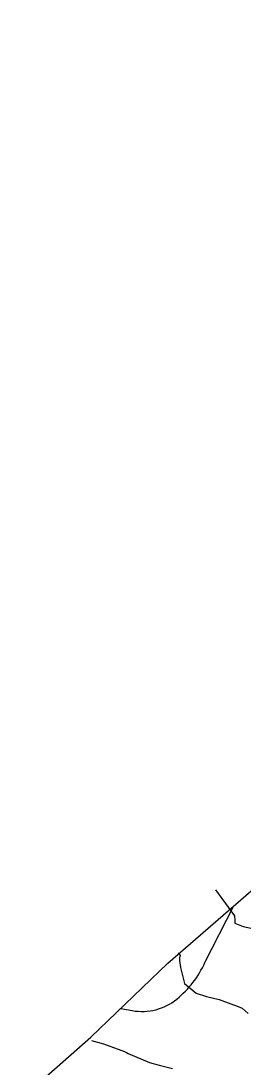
# Model space of a CAD drawing. Header units: metres. Extents: x 307586 to 320046, y 7427249 to 7434250.
# Drawn here: x 316813.1 to 316832.5, y 7432173.1 to 7432264.2 of the extents above; entities that cross this region are included whole.
import ezdxf

# ---------------------------------------------------------------- set-up
doc = ezdxf.new("R2010")
doc.units = ezdxf.units.M
doc.header["$MEASUREMENT"] = 0
for name, color, linetype in [('Area', 45, 'Continuous'), ('Curvas de Nivel 1m', 11, 'Continuous'), ('Vias Primárias', 230, 'Continuous')]:
    doc.layers.add(name, color=color, linetype=linetype)

msp = doc.modelspace()

# ---------------------------------------------------------------- linework, layer by layer
at = {"layer": 'Area'}
msp.add_polyline3d([(316813.055, 7432170.402, 782.829), (316819.149, 7432175.77, 779.209), (316825.841, 7432182.221, 778.069), (316833.713, 7432189.054, 776.781), (316836.305, 7432191.122, 776.23), (316840.896, 7432195.525, 775.116), (316841.484, 7432196.227, 775.146), (316845.926, 7432200.741, 781.945), (316852.77, 7432248.761, 768.058), (316843.88, 7432259.732, 766.883), (316843.049, 7432260.362, 773.464), (316840.895, 7432262.436, 773.313), (316835.16, 7432269.526, 769.992)], dxfattribs=at)
at = {"layer": 'Curvas de Nivel 1m', "flags": 128}
for points, elevation in [([(316829.993, 7432188.6), (316831.623, 7432186.326), (316831.658, 7432185.919), (316831.671, 7432185.692), (316832.373, 7432185.399), (316833.605, 7432185.143)], 777), ([(316826.733, 7432183.12), (316826.909, 7432182.875), (316826.905, 7432182.826), (316826.856, 7432182.709), (316826.834, 7432182.455), (316826.948, 7432181.839), (316827.287, 7432180.45), (316828.304, 7432179.592), (316829.191, 7432179.315), (316830.299, 7432179.057), (316832.098, 7432178.392), (316832.291, 7432178.281), (316832.825, 7432177.844)], 778), ([(316819.193, 7432175.49), (316820.249, 7432175.187), (316822.063, 7432174.512), (316822.242, 7432174.433), (316822.387, 7432174.363), (316824.234, 7432173.561), (316825.089, 7432173.335), (316826.229, 7432173.045)], 779)]:
    msp.add_lwpolyline(points, dxfattribs=dict(at, elevation=elevation))
at = {"layer": 'Vias Primárias', "elevation": 778.767}
msp.add_lwpolyline([(316821.743, 7432178.27), (316822.741, 7432178.086, 0.220288), (316826.611, 7432179.078, 0.1162), (316829.062, 7432182.271), (316831.588, 7432187.21)], format="xyb", dxfattribs=at)
msp.add_lwpolyline([(316821.743, 7432178.27), (316822.741, 7432178.086, 0.220288), (316826.611, 7432179.078, 0.1162), (316829.062, 7432182.271), (316831.588, 7432187.21)], format="xyb", dxfattribs=at)

doc.saveas('drawing.dxf')
